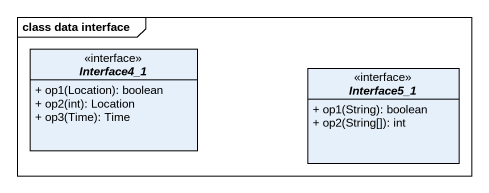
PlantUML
@startuml
mainframe class data interface
hide circle
hide empty members
skinparam classAttributeIconSize 0
interface Interface4_1 {
  + op1(Location): boolean
  + op2(int): Location
  + op3(Time): Time
}
interface Interface5_1 {
  + op1(String): boolean
  + op2(String[]): int
}
@enduml
